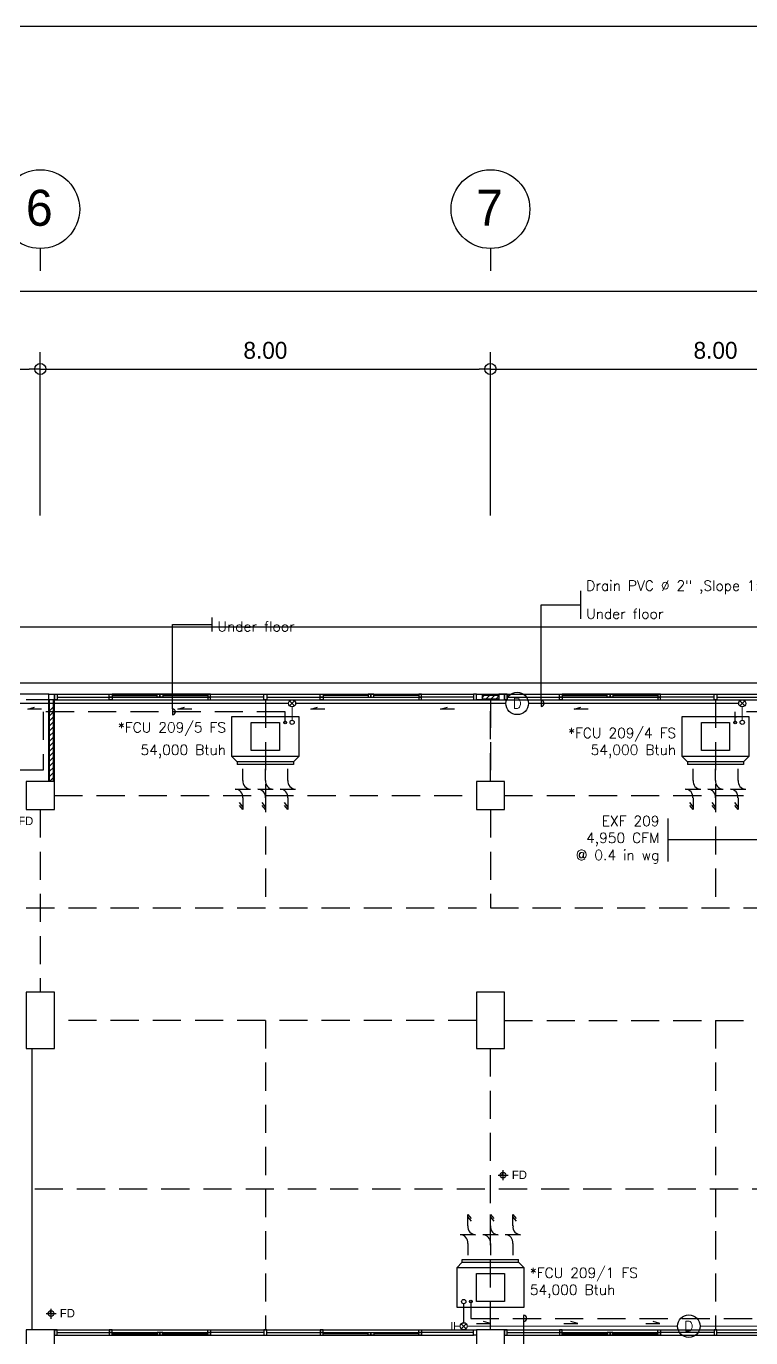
# Model space of a CAD drawing. Header units: millimetres. Extents: x -398 to 816, y -1 to 208.
# Drawn here: x 321.54 to 334.42, y 31.76 to 55.08 of the extents above; entities that cross this region are included whole.
import ezdxf
from ezdxf.enums import TextEntityAlignment as Align

# ---------------------------------------------------------------- set-up
doc = ezdxf.new("R2010")
doc.units = ezdxf.units.MM
doc.linetypes.add('DASHED', pattern=[0.75, 0.5, -0.25])
for name, color, linetype in [('AA_Column', 5, 'Continuous'), ('AA_Dim', 6, 'Continuous'), ('AA_Dim2', 6, 'Continuous'), ('AA_FD', 6, 'Continuous'), ('AA_Floor', 31, 'Continuous'), ('AA_Hatch', 8, 'Continuous'), ('AA_Wall', 1, 'Continuous'), ('AA_Window', 4, 'Continuous'), ('AC DRAIN', 240, 'Continuous'), ('AC EXF', 171, 'Continuous'), ('AC FCU', 221, 'Continuous'), ('AC LINE', 171, 'Continuous')]:
    doc.layers.add(name, color=color, linetype=linetype)
doc.styles.add('E140', font='vit-s.shx', dxfattribs={"height": 3.2})
doc.styles.add('Romans', font='romans.shx')
doc.styles.get("Standard").update_dxf_attribs({"font": 'vit-s.shx'})
doc.styles.add('style2', font='vit-s.shx', dxfattribs={"height": 3.2})
doc.dimstyles.new('overall', dxfattribs={"dimtxt": 0.25, "dimasz": 0.15, "dimexe": 0.3, "dimexo": 0.3, "dimgap": 0.18, "dimtad": 1, "dimzin": 0, "dimdsep": 46, "dimtxsty": 'Standard', "dimblk": 'ORIGIN', "dimcen": 0.015, "dimclrd": 256, "dimclre": 256, "dimclrt": 2, "dimadec": 0, "dimazin": 0, "dimtfac": 1, "dimtofl": 0, "dimtmove": 0, "dimatfit": 3, "dimldrblk": 'OPEN90', "dimfxl": 0, "dimtolj": 1, "dimtzin": 0, "dimarcsym": 0})
pattern_1 = [(45, (-498.769, -475.90679), (-0.0449012806, 0.0449012806), [])]

# ---------------------------------------------------------------- blocks, each defined once
blk = doc.blocks.new('GRD-2')
at = {"layer": 'AA_Dim', "color": 1}
blk.add_line((0, -10.99), (0, -12.98), dxfattribs=at)
blk.add_circle((0, -7.49), 3.5, dxfattribs=at)
at = {"layer": 'AA_Dim', "color": 3, "style": 'E140'}
blk.add_attdef('GRID', text='', height=3.2, dxfattribs=at).set_placement((-0.09, -7.37), align=Align.MIDDLE)
blk = doc.blocks.new('_Origin')
at = {"layer": 'AA_Dim2', "color": 0, "lineweight": -2}
blk.add_line((0, 0), (-1, 0), dxfattribs=at)
blk.add_circle((0, 0), 0.5, dxfattribs=at)
blk = doc.blocks.new('*D29')
at = {"layer": 'AA_Dim', "color": 9, "lineweight": -2}
for p, q in [((285.795, 49.282), (285.795, 50.667)), ((345.795, 49.282), (345.795, 50.667)), ((285.995, 50.367), (345.595, 50.367))]:
    blk.add_line(p, q, dxfattribs=at)
at = {"layer": 'Defpoints', "color": 0}
for p in [(345.795, 50.367), (285.795, 48.982), (345.795, 48.982)]:
    blk.add_point(p, dxfattribs=at)
at = {"layer": 'AA_Dim', "color": 9, "lineweight": -2, "xscale": 0.2, "yscale": 0.2, "zscale": 0.2, "rotation": 180}
blk.add_blockref('_Origin', (285.795, 50.367), dxfattribs=at)
at = {"layer": 'AA_Dim', "color": 9, "lineweight": -2, "xscale": 0.2, "yscale": 0.2, "zscale": 0.2}
blk.add_blockref('_Origin', (345.795, 50.367), dxfattribs=at)
at = {"layer": 'AA_Dim', "color": 2, "insert": (315.795, 50.697), "char_height": 0.3, "attachment_point": 5}
blk.add_mtext('\\A1;60.00', dxfattribs=at)
blk = doc.blocks.new('_Open90')
at = {"layer": 'AA_Dim2', "color": 0, "lineweight": -2}
for p, q in [((0, 0), (-1, 0)), ((-0.5, 0.5), (0, 0)), ((0, 0), (-0.5, -0.5))]:
    blk.add_line(p, q, dxfattribs=at)
blk = doc.blocks.new('c')
at = {"layer": 'AA_Column', "color": 9}
blk.add_lwpolyline([(0.25, -0.5), (0.25, -0.5), (0.25, 0.5), (-0.25, 0.5), (-0.25, -0.5), (-0.25, -0.5), (-0.25, -0.5), (0.25, -0.5)], close=True, dxfattribs=at)
blk = doc.blocks.new('*D78')
at = {"layer": 'AA_Dim', "color": 9, "lineweight": -2}
for p, q in [((329.795, 46.68), (329.795, 49.282)), ((337.795, 46.38), (337.795, 49.282)), ((329.995, 48.982), (337.595, 48.982))]:
    blk.add_line(p, q, dxfattribs=at)
at = {"layer": 'Defpoints', "color": 0}
for p in [(337.795, 48.982), (329.795, 46.38), (337.795, 46.08)]:
    blk.add_point(p, dxfattribs=at)
at = {"layer": 'AA_Dim', "color": 9, "lineweight": -2, "xscale": 0.2, "yscale": 0.2, "zscale": 0.2, "rotation": 180}
blk.add_blockref('_Origin', (329.795, 48.982), dxfattribs=at)
at = {"layer": 'AA_Dim', "color": 9, "lineweight": -2, "xscale": 0.2, "yscale": 0.2, "zscale": 0.2}
blk.add_blockref('_Origin', (337.795, 48.982), dxfattribs=at)
at = {"layer": 'AA_Dim', "color": 2, "insert": (333.795, 49.312), "char_height": 0.3, "attachment_point": 5}
blk.add_mtext('\\A1;8.00', dxfattribs=at)
blk = doc.blocks.new('*D84')
at = {"layer": 'AA_Dim', "color": 9, "lineweight": -2}
for p, q in [((313.795, 46.38), (313.795, 49.282)), ((321.795, 46.38), (321.795, 49.282)), ((313.995, 48.982), (321.595, 48.982))]:
    blk.add_line(p, q, dxfattribs=at)
at = {"layer": 'Defpoints', "color": 0}
for p in [(321.795, 48.982), (313.795, 46.08), (321.795, 46.08)]:
    blk.add_point(p, dxfattribs=at)
at = {"layer": 'AA_Dim', "color": 9, "lineweight": -2, "xscale": 0.2, "yscale": 0.2, "zscale": 0.2, "rotation": 180}
blk.add_blockref('_Origin', (313.795, 48.982), dxfattribs=at)
at = {"layer": 'AA_Dim', "color": 9, "lineweight": -2, "xscale": 0.2, "yscale": 0.2, "zscale": 0.2}
blk.add_blockref('_Origin', (321.795, 48.982), dxfattribs=at)
at = {"layer": 'AA_Dim', "color": 2, "insert": (317.795, 49.312), "char_height": 0.3, "attachment_point": 5}
blk.add_mtext('\\A1;8.00', dxfattribs=at)
blk = doc.blocks.new('*D85')
at = {"layer": 'AA_Dim', "color": 9, "lineweight": -2}
for p, q in [((321.795, 46.38), (321.795, 49.282)), ((329.795, 46.38), (329.795, 49.282)), ((321.995, 48.982), (329.595, 48.982))]:
    blk.add_line(p, q, dxfattribs=at)
at = {"layer": 'Defpoints', "color": 0}
for p in [(329.795, 48.982), (321.795, 46.08), (329.795, 46.08)]:
    blk.add_point(p, dxfattribs=at)
at = {"layer": 'AA_Dim', "color": 9, "lineweight": -2, "xscale": 0.2, "yscale": 0.2, "zscale": 0.2, "rotation": 180}
blk.add_blockref('_Origin', (321.795, 48.982), dxfattribs=at)
at = {"layer": 'AA_Dim', "color": 9, "lineweight": -2, "xscale": 0.2, "yscale": 0.2, "zscale": 0.2}
blk.add_blockref('_Origin', (329.795, 48.982), dxfattribs=at)
at = {"layer": 'AA_Dim', "color": 2, "insert": (325.795, 49.312), "char_height": 0.3, "attachment_point": 5}
blk.add_mtext('\\A1;8.00', dxfattribs=at)
blk = doc.blocks.new('AC')
at = {"layer": 'AC FCU', "color": 8}
for p, q in [((-0.4, 1.651), (-0.342, 1.578)), ((-0.4, 1.444), (-0.4, 1.651)), ((0, 1.444), (0, 1.651)), ((0, 1.651), (0.058, 1.578)), ((0.4, 1.651), (0.458, 1.578)), ((0.4, 1.444), (0.4, 1.651)), ((-0.4, 1.601), (-0.342, 1.528)), ((0, 1.601), (0.058, 1.528)), ((0.4, 1.601), (0.458, 1.528)), ((-0.264, 1.289), (-0.536, 1.289)), ((0.136, 1.289), (-0.136, 1.289)), ((0.536, 1.289), (0.264, 1.289)), ((-0.4, 1.134), (-0.4, 0.926)), ((0, 1.134), (0, 0.926)), ((0.4, 1.134), (0.4, 0.926))]:
    blk.add_line(p, q, dxfattribs=at)
at = {"layer": 'AC FCU'}
for p, q in [((-0.5, 0.8), (-0.6, 0.7)), ((-0.5, 0.8), (-0.5, 0.85)), ((-0.5, 0.85), (0.5, 0.85)), ((-0.5, 0.8), (0.5, 0.8)), ((0.5, 0.8), (0.5, 0.85)), ((0.5, 0.8), (0.6, 0.7))]:
    blk.add_line(p, q, dxfattribs=at)
blk.add_lwpolyline([(-0.6, 0), (0.6, 0), (0.6, 0.7), (-0.6, 0.7)], close=True, dxfattribs=at)
at = {"layer": 'AC FCU', "color": 8}
blk.add_lwpolyline([(-0.25, 0.1), (-0.25, 0.6), (0.25, 0.6), (0.25, 0.1)], close=True, dxfattribs=at)
at = {"layer": 'AC FCU'}
blk.add_circle((-0.35, 0.1), 0.025, dxfattribs=at)
at = {"layer": 'AC FCU', "color": 8}
for centre, start, end in [((-0.26, 1.429), 173.9498, 268.5513), ((0.14, 1.429), 173.9498, 268.5513), ((0.54, 1.429), 173.9498, 268.5513), ((-0.54, 1.148), 353.9498, 88.5513), ((-0.14, 1.148), 353.9498, 88.5513), ((0.26, 1.148), 353.9498, 88.5513)]:
    blk.add_arc(centre, 0.14, start, end, dxfattribs=at)
blk = doc.blocks.new('DOWN')
at = {"layer": 'AC DRAIN'}
for p, q in [((-0.044, -0.044), (0.044, 0.044)), ((0.044, -0.044), (-0.044, 0.044))]:
    blk.add_line(p, q, dxfattribs=at)
blk.add_circle((0, 0), 0.0625, dxfattribs=at)
blk = doc.blocks.new('POINT_Drain')
at = {"layer": 'Defpoints'}
blk.add_circle((0, 0), 0.2, dxfattribs=at)
at = {"layer": 'AC DRAIN', "insert": (0, 0), "char_height": 0.18, "width": 0.25231, "attachment_point": 5, "style": 'Romans'}
blk.add_mtext('D', dxfattribs=at)

msp = doc.modelspace()

# ---------------------------------------------------------------- hatches: boundary and pattern name
at = {"layer": 'AA_Hatch'}
h = msp.add_hatch(dxfattribs=at)
h.set_pattern_fill('ANSI31', color=9, scale=0.02, style=0)
h.set_pattern_definition(pattern_1)
h.paths.add_polyline_path([(329.795, 43.184), (329.645, 43.184), (329.645, 43.114), (329.795, 43.114)])
h.paths.add_polyline_path([(329.945, 43.184), (329.795, 43.184), (329.795, 43.114), (329.945, 43.114)])
h = msp.add_hatch(dxfattribs=at)
h.set_pattern_fill('ANSI31', color=9, scale=0.02, style=0)
h.set_pattern_definition(pattern_1)
h.paths.add_polyline_path([(322.03, 42.999), (321.96, 42.999), (321.96, 41.649), (322.03, 41.649)])

# ---------------------------------------------------------------- linework, layer by layer
at = {"layer": 'AA_Column', "color": 9}
for points in [[(321.545, 41.149), (322.045, 41.149), (322.045, 41.649), (321.545, 41.649)], [(329.545, 41.149), (330.045, 41.149), (330.045, 41.649), (329.545, 41.649)], [(321.545, 36.899), (322.045, 36.899), (322.045, 37.899), (321.545, 37.899)], [(329.545, 36.899), (330.045, 36.899), (330.045, 37.899), (329.545, 37.899)]]:
    msp.add_lwpolyline(points, close=True, dxfattribs=at)
at = {"layer": 'AA_FD', "color": 6}
for p, q in [((329.931, 34.647), (330.109, 34.647)), ((330.018, 34.647), (329.956, 34.647)), ((330.018, 34.733), (330.018, 34.555)), ((330.018, 34.647), (330.018, 34.708)), ((321.896, 32.186), (322.074, 32.186)), ((321.984, 32.186), (321.921, 32.186)), ((321.984, 32.272), (321.984, 32.094)), ((321.984, 32.186), (321.984, 32.247))]:
    msp.add_line(p, q, dxfattribs=at)
for centre in [(330.018, 34.647), (321.984, 32.186)]:
    msp.add_circle(centre, 0.05, dxfattribs=at)
at = {"layer": 'AA_Floor', "color": 9}
for p, q in [((313.545, 44.399), (347.145, 44.399)), ((314.045, 43.399), (345.545, 43.399))]:
    msp.add_line(p, q, dxfattribs=at)
at = {"layer": 'AA_Floor', "color": 9, "linetype": 'DASHED'}
for p, q in [((325.795, 43.099), (325.795, 39.399)), ((329.795, 41.649), (329.795, 43.099)), ((329.795, 43.099), (329.795, 41.649)), ((333.795, 43.099), (333.795, 39.399)), ((322.045, 41.399), (329.545, 41.399)), ((330.045, 41.399), (337.545, 41.399)), ((321.795, 41.149), (321.795, 37.899)), ((329.795, 41.149), (329.795, 39.399)), ((314.045, 39.399), (343.945, 39.399)), ((329.545, 37.399), (322.045, 37.399)), ((325.795, 37.399), (325.795, 31.899)), ((330.045, 37.399), (337.545, 37.399)), ((333.795, 37.399), (333.795, 31.899)), ((329.795, 31.899), (329.795, 36.899)), ((343.945, 34.399), (321.645, 34.399))]:
    msp.add_line(p, q, dxfattribs=at)
at = {"layer": 'AA_Wall', "color": 9}
for p, q in [((321.945, 43.199), (314.045, 43.199)), ((329.545, 43.199), (330.045, 43.199)), ((329.645, 43.184), (329.945, 43.184)), ((321.945, 43.099), (321.545, 43.099)), ((321.945, 41.649), (321.945, 43.099)), ((321.96, 41.649), (321.96, 43.099)), ((322.03, 41.649), (322.03, 43.099)), ((322.045, 41.649), (322.045, 43.099)), ((329.545, 43.099), (330.045, 43.099)), ((329.945, 43.114), (329.645, 43.114)), ((321.645, 36.899), (321.645, 31.899))]:
    msp.add_line(p, q, dxfattribs=at)
for points in [[(322.045, 43.099), (321.945, 43.099), (321.945, 43.199), (322.045, 43.199)], [(329.545, 43.199), (329.645, 43.199), (329.645, 43.099), (329.545, 43.099)], [(330.045, 43.199), (329.945, 43.199), (329.945, 43.099), (330.045, 43.099)]]:
    msp.add_lwpolyline(points, close=True, dxfattribs=at)
at = {"layer": 'AA_Window', "color": 9}
for p, q in [((322.045, 43.199), (329.495, 43.199)), ((322.095, 43.149), (323.02, 43.149)), ((324.77, 43.199), (323.07, 43.199)), ((323.07, 43.174), (323.87, 43.174)), ((323.07, 43.149), (323.895, 43.149)), ((323.895, 43.149), (324.77, 43.149)), ((323.92, 43.199), (323.92, 43.149)), ((323.97, 43.174), (324.77, 43.174)), ((325.77, 43.149), (324.82, 43.149)), ((325.82, 43.149), (326.77, 43.149)), ((326.82, 43.199), (328.52, 43.199)), ((327.62, 43.174), (326.82, 43.174)), ((326.82, 43.149), (328.52, 43.149)), ((327.67, 43.199), (327.67, 43.149)), ((328.52, 43.174), (327.72, 43.174)), ((329.495, 43.149), (328.57, 43.149)), ((330.045, 43.199), (337.495, 43.199)), ((330.095, 43.149), (331.02, 43.149)), ((332.77, 43.199), (331.07, 43.199)), ((331.07, 43.174), (331.87, 43.174)), ((331.07, 43.149), (331.895, 43.149)), ((331.895, 43.149), (332.77, 43.149)), ((331.92, 43.199), (331.92, 43.149)), ((331.97, 43.174), (332.77, 43.174)), ((333.77, 43.149), (332.82, 43.149)), ((333.82, 43.149), (334.77, 43.149)), ((322.045, 43.099), (329.545, 43.099)), ((330.045, 43.099), (337.545, 43.099)), ((322.045, 31.899), (329.545, 31.899)), ((322.045, 31.799), (329.495, 31.799)), ((322.095, 31.849), (323.02, 31.849)), ((323.07, 31.849), (323.895, 31.849)), ((323.07, 31.824), (323.87, 31.824)), ((324.77, 31.799), (323.07, 31.799)), ((323.895, 31.849), (324.77, 31.849)), ((323.92, 31.799), (323.92, 31.849)), ((323.97, 31.824), (324.77, 31.824)), ((325.77, 31.849), (324.82, 31.849)), ((325.82, 31.849), (326.77, 31.849)), ((326.82, 31.849), (328.52, 31.849)), ((327.62, 31.824), (326.82, 31.824)), ((326.82, 31.799), (328.52, 31.799)), ((327.67, 31.799), (327.67, 31.849)), ((328.52, 31.824), (327.72, 31.824)), ((329.495, 31.849), (328.57, 31.849)), ((330.045, 31.899), (337.545, 31.899)), ((330.045, 31.799), (337.495, 31.799)), ((330.095, 31.849), (331.02, 31.849)), ((331.07, 31.849), (331.895, 31.849)), ((331.07, 31.824), (331.87, 31.824)), ((332.77, 31.799), (331.07, 31.799)), ((331.895, 31.849), (332.77, 31.849)), ((331.92, 31.799), (331.92, 31.849)), ((331.97, 31.824), (332.77, 31.824)), ((333.77, 31.849), (332.82, 31.849)), ((333.82, 31.849), (334.77, 31.849))]:
    msp.add_line(p, q, dxfattribs=at)
for points in [[(322.045, 43.099), (322.045, 43.199), (322.095, 43.199), (322.095, 43.099)], [(323.02, 43.149), (323.02, 43.199), (323.07, 43.199), (323.07, 43.149)], [(323.02, 43.099), (323.02, 43.149), (323.07, 43.149), (323.07, 43.099)], [(323.87, 43.149), (323.87, 43.199), (323.92, 43.199), (323.92, 43.149)], [(323.92, 43.149), (323.92, 43.199), (323.97, 43.199), (323.97, 43.149)], [(324.82, 43.149), (324.82, 43.199), (324.77, 43.199), (324.77, 43.149)], [(324.82, 43.099), (324.82, 43.149), (324.77, 43.149), (324.77, 43.099)], [(325.77, 43.099), (325.77, 43.199), (325.82, 43.199), (325.82, 43.099)], [(326.77, 43.149), (326.77, 43.199), (326.82, 43.199), (326.82, 43.149)], [(326.77, 43.099), (326.77, 43.149), (326.82, 43.149), (326.82, 43.099)], [(327.67, 43.149), (327.67, 43.199), (327.62, 43.199), (327.62, 43.149)], [(327.72, 43.149), (327.72, 43.199), (327.67, 43.199), (327.67, 43.149)], [(328.57, 43.149), (328.57, 43.199), (328.52, 43.199), (328.52, 43.149)], [(328.57, 43.099), (328.57, 43.149), (328.52, 43.149), (328.52, 43.099)], [(329.545, 43.099), (329.545, 43.199), (329.495, 43.199), (329.495, 43.099)], [(329.545, 43.099), (329.545, 43.199), (329.495, 43.199), (329.495, 43.099)], [(330.045, 43.199), (330.045, 43.099), (330.095, 43.099), (330.095, 43.199)], [(330.045, 43.099), (330.045, 43.199), (330.095, 43.199), (330.095, 43.099)], [(330.045, 43.099), (330.045, 43.199), (330.095, 43.199), (330.095, 43.099)], [(330.045, 43.199), (330.045, 43.099), (330.095, 43.099), (330.095, 43.199)], [(330.045, 43.099), (330.045, 43.199), (330.095, 43.199), (330.095, 43.099)], [(331.02, 43.149), (331.02, 43.199), (331.07, 43.199), (331.07, 43.149)], [(331.02, 43.099), (331.02, 43.149), (331.07, 43.149), (331.07, 43.099)], [(331.87, 43.149), (331.87, 43.199), (331.92, 43.199), (331.92, 43.149)], [(331.92, 43.149), (331.92, 43.199), (331.97, 43.199), (331.97, 43.149)], [(332.82, 43.149), (332.82, 43.199), (332.77, 43.199), (332.77, 43.149)], [(332.82, 43.099), (332.82, 43.149), (332.77, 43.149), (332.77, 43.099)], [(333.77, 43.099), (333.77, 43.199), (333.82, 43.199), (333.82, 43.099)], [(322.045, 31.899), (322.045, 31.799), (322.095, 31.799), (322.095, 31.899)], [(323.02, 31.899), (323.02, 31.849), (323.07, 31.849), (323.07, 31.899)], [(323.02, 31.849), (323.02, 31.799), (323.07, 31.799), (323.07, 31.849)], [(323.87, 31.849), (323.87, 31.799), (323.92, 31.799), (323.92, 31.849)], [(323.92, 31.849), (323.92, 31.799), (323.97, 31.799), (323.97, 31.849)], [(324.82, 31.899), (324.82, 31.849), (324.77, 31.849), (324.77, 31.899)], [(324.82, 31.849), (324.82, 31.799), (324.77, 31.799), (324.77, 31.849)], [(325.77, 31.899), (325.77, 31.799), (325.82, 31.799), (325.82, 31.899)], [(326.77, 31.899), (326.77, 31.849), (326.82, 31.849), (326.82, 31.899)], [(326.77, 31.849), (326.77, 31.799), (326.82, 31.799), (326.82, 31.849)], [(327.67, 31.849), (327.67, 31.799), (327.62, 31.799), (327.62, 31.849)], [(327.72, 31.849), (327.72, 31.799), (327.67, 31.799), (327.67, 31.849)], [(328.57, 31.899), (328.57, 31.849), (328.52, 31.849), (328.52, 31.899)], [(328.57, 31.849), (328.57, 31.799), (328.52, 31.799), (328.52, 31.849)], [(329.545, 31.899), (329.545, 31.799), (329.495, 31.799), (329.495, 31.899)], [(329.545, 31.899), (329.545, 31.799), (329.495, 31.799), (329.495, 31.899)], [(330.045, 31.899), (330.045, 31.799), (330.095, 31.799), (330.095, 31.899)], [(331.02, 31.899), (331.02, 31.849), (331.07, 31.849), (331.07, 31.899)], [(331.02, 31.849), (331.02, 31.799), (331.07, 31.799), (331.07, 31.849)], [(331.87, 31.849), (331.87, 31.799), (331.92, 31.799), (331.92, 31.849)], [(331.92, 31.849), (331.92, 31.799), (331.97, 31.799), (331.97, 31.849)], [(332.82, 31.899), (332.82, 31.849), (332.77, 31.849), (332.77, 31.899)], [(332.82, 31.849), (332.82, 31.799), (332.77, 31.799), (332.77, 31.849)], [(333.77, 31.899), (333.77, 31.799), (333.82, 31.799), (333.82, 31.899)]]:
    msp.add_lwpolyline(points, close=True, dxfattribs=at)
at = {"layer": 'AC DRAIN', "color": 2}
for p, q in [((331.397, 45.04), (331.397, 44.54)), ((330.697, 44.79), (331.397, 44.79)), ((330.697, 43.09), (330.697, 44.79)), ((324.843, 44.565), (324.843, 44.315)), ((324.143, 42.94), (324.143, 44.44)), ((324.143, 44.44), (324.843, 44.44)), ((324.143, 42.94), (324.143, 42.833)), ((330.697, 43.09), (330.697, 42.983))]:
    msp.add_line(p, q, dxfattribs=at)
at = {"layer": 'AC DRAIN', "color": 1}
for p, q in [((321.57, 42.936), (321.691, 42.969)), ((321.818, 42.936), (321.57, 42.936)), ((324.237, 42.936), (324.358, 42.969)), ((324.485, 42.936), (324.237, 42.936)), ((326.602, 42.936), (326.723, 42.969)), ((326.85, 42.936), (326.602, 42.936)), ((328.908, 42.936), (329.029, 42.969)), ((329.156, 42.936), (328.908, 42.936)), ((331.282, 42.936), (331.402, 42.969)), ((331.282, 42.936), (331.402, 42.969)), ((331.282, 42.936), (331.402, 42.969)), ((331.529, 42.936), (331.282, 42.936)), ((331.529, 42.936), (331.282, 42.936)), ((331.529, 42.936), (331.282, 42.936)), ((329.547, 32.011), (329.795, 32.011)), ((329.795, 32.011), (329.674, 32.044)), ((331.098, 32.011), (331.346, 32.011)), ((331.346, 32.011), (331.225, 32.044)), ((332.559, 32.011), (332.807, 32.011)), ((332.807, 32.011), (332.686, 32.044))]:
    msp.add_line(p, q, dxfattribs=at)
at = {"layer": 'AC DRAIN', "linetype": 'DASHED', "const_width": 0.02}
for points in [[(326.207, 43.036), (320.542, 43.036)], [(330.07, 43.036), (326.332, 43.036)], [(334.207, 43.036), (330.47, 43.036)], [(333.12, 31.962), (329.382, 31.961)], [(337.257, 31.963), (333.52, 31.962)]]:
    msp.add_lwpolyline(points, dxfattribs=at)
at = {"layer": 'AC DRAIN', "const_width": 0.02}
for points in [[(326.27, 42.736), (326.27, 42.974)], [(334.27, 42.736), (334.27, 42.974)], [(329.32, 32.361), (329.32, 32.024)], [(329.107, 31.886), (329.107, 32.036)], [(329.157, 31.886), (329.157, 32.036)], [(329.257, 31.961), (329.157, 31.961)]]:
    msp.add_lwpolyline(points, dxfattribs=at)
at = {"layer": 'AC DRAIN'}
for centre in [(326.27, 42.699), (334.27, 42.699), (329.32, 32.399)]:
    msp.add_circle(centre, 0.0375, dxfattribs=at)
at = {"layer": 'AC DRAIN', "color": 2}
for centre, radius in [((324.143, 42.886), 0.0534), ((330.697, 43.036), 0.0534), ((330.384, 32.099), 0.0552)]:
    msp.add_arc(centre, radius, 270, 90, dxfattribs=at)
at = {"layer": 'AC EXF', "color": 2}
for p, q in [((332.949, 40.991), (332.949, 40.226)), ((334.604, 40.608), (332.949, 40.608))]:
    msp.add_line(p, q, dxfattribs=at)
at = {"layer": 'AC FCU', "color": 8}
msp.add_lwpolyline([(274.188, 55.078), (351.628, 55.078), (351.628, -1), (274.188, -1)], close=True, dxfattribs=at)
at = {"layer": 'AC LINE', "linetype": 'DASHED'}
for p, q in [((321.845, 42.886), (321.845, 41.849)), ((326.145, 42.886), (321.845, 42.886)), ((345.345, 42.886), (334.145, 42.886)), ((334.145, 42.699), (334.145, 42.886)), ((321.845, 41.849), (320.145, 41.849)), ((329.445, 32.399), (329.445, 32.099)), ((329.445, 32.099), (335.244, 32.099))]:
    msp.add_line(p, q, dxfattribs=at)
at = {"layer": 'AC LINE'}
for p, q in [((326.145, 42.699), (326.145, 42.886)), ((334.145, 42.799), (334.17, 42.799))]:
    msp.add_line(p, q, dxfattribs=at)
at = {"layer": 'AC LINE', "color": 2}
msp.add_line((330.384, 32.154), (330.384, 30.392), dxfattribs=at)

# ---------------------------------------------------------------- block references
at = {"layer": 'AA_FD', "xscale": 0.2000000000000455, "yscale": 0.2000000000000455, "zscale": 0.2}
for p, values in [((321.795, 53.323), {'GRID': '6'}), ((329.795, 53.323), {'GRID': '7'})]:
    msp.add_blockref('GRD-2', p, dxfattribs=at).add_auto_attribs(values)
at = {"layer": 'AA_Wall', "color": 9}
for p in [(321.795, 31.399), (329.795, 31.399)]:
    msp.add_blockref('c', p, dxfattribs=at)
at = {"layer": 'AC DRAIN', "color": 9}
for p in [(330.27, 43.036), (333.32, 31.962)]:
    msp.add_blockref('POINT_Drain', p, dxfattribs=at)
at = {"layer": 'AC DRAIN', "rotation": 180}
for p in [(326.27, 43.036), (334.27, 43.036)]:
    msp.add_blockref('DOWN', p, dxfattribs=at)
at = {"layer": 'AC DRAIN'}
msp.add_blockref('DOWN', (329.32, 31.961), dxfattribs=at)
at = {"layer": 'AC FCU', "rotation": 180}
for p in [(325.795, 42.799), (333.795, 42.799)]:
    msp.add_blockref('AC', p, dxfattribs=at)
at = {"layer": 'AC FCU'}
msp.add_blockref('AC', (329.795, 32.299), dxfattribs=at)

# ---------------------------------------------------------------- texts
at = {"layer": 'AA_FD', "color": 2, "style": 'style2'}
for p in [(321.402, 40.871), (330.176, 34.578), (322.142, 32.118)]:
    msp.add_text('FD', height=0.15, dxfattribs=at).set_placement(p)
at = {"layer": 'AC DRAIN', "color": 2, "style": 'Romans'}
for s, p in [('Drain PVC %%C 2" ,Slope 1:300', (331.497, 45.04)), ('Under floor', (331.497, 44.54)), ('Under floor', (324.943, 44.315))]:
    msp.add_text(s, height=0.18, dxfattribs=at).set_placement(p)
at = {"layer": 'AC EXF', "color": 2, "style": 'Romans'}
for s, p in [('EXF 209', (332.799, 40.854)), ('4,950 CFM', (332.799, 40.554)), ('@ 0.4 in wg', (332.799, 40.249))]:
    msp.add_text(s, height=0.18, dxfattribs=at).set_placement(p, align=Align.RIGHT)
at = {"layer": 'AC FCU', "style": 'Romans'}
for s, p in [('*FCU 209/5 FS', (325.095, 42.519)), ('*FCU 209/4 FS', (333.095, 42.419)), ('54,000 Btuh', (325.095, 42.119)), ('54,000 Btuh', (333.095, 42.119))]:
    msp.add_text(s, height=0.18, dxfattribs=at).set_placement(p, align=Align.RIGHT)
for s, p in [('*FCU 209/1 FS', (330.495, 32.819)), ('54,000 Btuh', (330.495, 32.519))]:
    msp.add_text(s, height=0.18, dxfattribs=at).set_placement(p)

# ---------------------------------------------------------------- dimensions: what is measured, and where the dimension line sits
at = {"layer": 'AA_Dim'}
for base, p1, p2, picture, middle in [((345.795, 50.367), (285.795, 48.982), (345.795, 48.982), '*D29', (315.795, 50.697)), ((321.795, 48.982), (313.795, 46.08), (321.795, 46.08), '*D84', (317.795, 49.312)), ((329.795, 48.982), (321.795, 46.08), (329.795, 46.08), '*D85', (325.795, 49.312)), ((337.795, 48.982), (329.795, 46.38), (337.795, 46.08), '*D78', (333.795, 49.312))]:
    dim = msp.add_linear_dim(base=base, p1=p1, p2=p2, dimstyle='overall', override={"dimtxt": 0.3, "dimasz": 0.2, "dimclrd": 9, "dimclre": 9}, dxfattribs=at)
    dim.commit()
    dim.dimension.update_dxf_attribs({"geometry": picture, "text_midpoint": middle})

doc.saveas('drawing.dxf')
